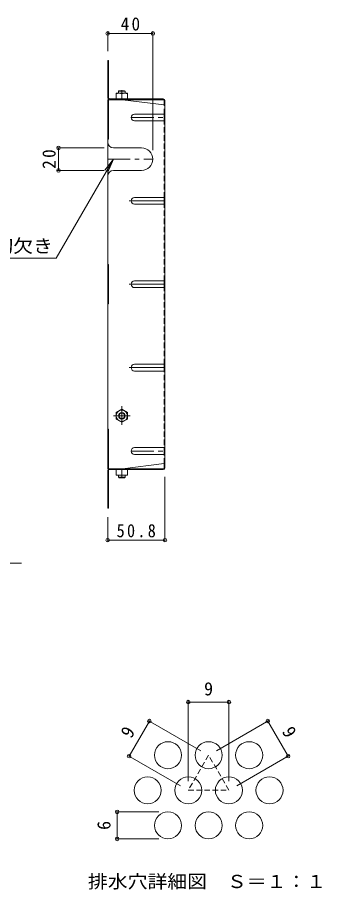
# Model space of a CAD drawing. Units: millimetres at full size, sheet at 1:4, with parts at other scales. Extents: x -838 to 1044, y -781 to 782.
# Drawn here: x 768 to 1038, y -94 to 680 of the extents above; entities that cross this region are included whole.
import ezdxf
from ezdxf.enums import TextEntityAlignment as Align

# ---------------------------------------------------------------- set-up
doc = ezdxf.new("R2010")
doc.units = ezdxf.units.MM
doc.header["$LTSCALE"] = 4
doc.header["$PDMODE"] = 32
doc.header["$PDSIZE"] = 3.2
for name, pattern in [('CHAIN1', [8, 5, -1, 1, -1]), ('CHAIN2', [12, 9, -1, 1, -1]), ('DASHED1', [1.8, 1.2, -0.6])]:
    doc.linetypes.add(name, pattern=pattern)
for name, color, linetype, lineweight in [('A-1_躯体', 3, 'Continuous', 9), ('A-4_その他', 7, 'Continuous', 9), ('A-5_文字', 7, 'Continuous', 9), ('A-7_ハッチ', 2, 'Continuous', 9), ('A-8_記号', 2, 'Continuous', 9), ('A-9_ｸｳﾁｮｳｷ', 6, 'Continuous', 9), ('A-D_KIKI.NO', 2, 'CHAIN1', 9), ('F-4_F-4ﾚｲﾔ', 7, 'Continuous', 9), ('F-6_F-6ﾚｲﾔ', 2, 'Continuous', 9), ('F-7_F-7ﾚｲﾔ', 2, 'Continuous', 9)]:
    doc.layers.add(name, color=color, linetype=linetype, lineweight=lineweight)
doc.styles.add('ＭＳ ゴシック', font='')
doc.styles.get('ＭＳ ゴシック').set_extended_font_data('MS Gothic')

msp = doc.modelspace()

# ---------------------------------------------------------------- linework, layer by layer
at = {"layer": 'A-1_躯体'}
for p, q in [((857.391, 614.462), (857.891, 614.962)), ((857.391, 614.461), (857.891, 614.961)), ((863.391, 614.462), (857.391, 614.462)), ((857.391, 612.762), (857.391, 614.462)), ((863.391, 614.461), (857.391, 614.461)), ((857.391, 612.761), (857.391, 614.461)), ((862.891, 614.962), (857.891, 614.962)), ((862.891, 614.961), (857.891, 614.961)), ((863.391, 614.462), (862.891, 614.962)), ((863.391, 614.461), (862.891, 614.961)), ((863.391, 612.762), (863.391, 614.462)), ((863.391, 612.761), (863.391, 614.461)), ((857.391, 273.562), (857.391, 271.862)), ((857.391, 273.561), (857.391, 271.861)), ((863.391, 271.862), (857.391, 271.862)), ((857.391, 271.862), (857.891, 271.362)), ((863.391, 271.861), (857.391, 271.861)), ((857.391, 271.861), (857.891, 271.361)), ((862.891, 271.362), (857.891, 271.362)), ((862.891, 271.361), (857.891, 271.361)), ((863.391, 271.862), (862.891, 271.362)), ((863.391, 271.861), (862.891, 271.361)), ((863.391, 273.562), (863.391, 271.862)), ((863.391, 273.561), (863.391, 271.861))]:
    msp.add_line(p, q, dxfattribs=at)
for centre, radius in [((860.391, 326.359), 3), ((860.391, 326.357), 3), ((860.391, 326.359), 2.458), ((860.391, 326.357), 2.458)]:
    msp.add_circle(centre, radius, dxfattribs=at)
at = {"layer": 'A-4_その他'}
for p, q in [((847.891, 667.078), (847.891, 649.966)), ((887.891, 667.078), (887.891, 562.231)), ((847.891, 665.878), (887.891, 665.878)), ((803.052, 564.231), (844.891, 564.231)), ((804.252, 564.231), (804.252, 544.231)), ((803.052, 544.231), (844.891, 544.231)), ((898.691, 214.735), (898.691, 272.159)), ((847.891, 214.735), (847.891, 236.359)), ((847.891, 215.935), (898.691, 215.935))]:
    msp.add_line(p, q, dxfattribs=at)
for p in [(847.891, 665.878), (887.891, 665.878), (804.252, 564.231), (804.252, 544.231), (847.891, 215.935), (898.691, 215.935)]:
    msp.add_point(p, dxfattribs=at)
at = {"layer": 'A-5_文字'}
for p, q in [((852.891, 554.231), (845.282, 544.314)), ((802.104, 466.265), (708.871, 466.265)), ((771.381, 195.429), (676.431, 195.429))]:
    msp.add_line(p, q, dxfattribs=at)
msp.add_lwpolyline([(802.104, 466.265), (852.891, 554.231), (848.108, 542.683)], dxfattribs=at)
at = {"layer": 'A-7_ハッチ'}
for p, q in [((848.691, 608.432), (848.691, 641.966)), ((847.891, 616.966), (848.691, 616.966)), ((847.891, 606.966), (897.225, 606.966)), ((847.891, 606.966), (847.891, 279.359)), ((848.691, 606.966), (848.691, 571.961)), ((849.358, 607.766), (897.091, 607.766)), ((860.891, 606.962), (897.891, 602.35)), ((897.891, 606.299), (897.891, 602.35)), ((898.691, 606.166), (898.691, 280.159)), ((897.891, 588.252), (897.891, 594.252)), ((847.891, 571.961), (848.691, 571.961)), ((897.891, 514.207), (897.891, 520.207)), ((847.891, 460.666), (848.691, 460.666)), ((897.891, 440.162), (897.891, 446.162)), ((897.891, 366.117), (897.891, 372.117)), ((847.891, 314.363), (848.691, 314.363)), ((848.691, 279.359), (848.691, 314.363)), ((897.891, 292.072), (897.891, 298.072)), ((847.891, 279.359), (897.225, 279.359)), ((860.891, 279.362), (897.891, 283.974)), ((897.891, 280.025), (897.891, 283.974)), ((848.691, 277.892), (848.691, 244.359)), ((849.358, 278.559), (897.091, 278.559)), ((847.891, 269.359), (848.691, 269.359))]:
    msp.add_line(p, q, dxfattribs=at)
at = {"layer": 'A-7_ハッチ', "linetype": 'DASHED1'}
for p, q in [((897.891, 594.252), (897.891, 602.35)), ((897.891, 520.207), (897.891, 588.252)), ((897.891, 446.207), (897.891, 514.207)), ((897.891, 372.117), (897.891, 440.207)), ((897.891, 300.352), (897.891, 366.117)), ((897.891, 283.974), (897.891, 294.352))]:
    msp.add_line(p, q, dxfattribs=at)
at = {"layer": 'A-7_ハッチ'}
for points in [[(847.891, 608.566), (847.891, 641.966), (848.691, 641.966)], [(847.891, 425.665), (848.691, 425.665), (848.691, 460.666)], [(847.891, 277.759), (847.891, 244.359), (848.691, 244.359)]]:
    msp.add_lwpolyline(points, dxfattribs=at)
for centre, radius, start, end in [((849.491, 608.566), 1.6, 180, 270), ((849.358, 608.432), 0.667, 180, 270), ((897.091, 606.166), 1.6, 0, 90), ((897.225, 606.299), 0.667, 0, 90), ((897.891, 603.15), 0.8, 270, 0), ((849.491, 277.759), 1.6, 90, 180), ((897.091, 280.159), 1.6, 270, 0), ((897.225, 280.025), 0.667, 270, 0), ((897.891, 283.174), 0.8, 0, 90), ((849.358, 277.892), 0.667, 90, 180)]:
    msp.add_arc(centre, radius, start, end, dxfattribs=at)
at = {"layer": 'A-8_記号', "linetype": 'CHAIN1'}
for p, q in [((868.691, 591.252), (898.691, 591.252)), ((847.891, 554.231), (887.891, 554.231)), ((868.691, 295.072), (898.691, 295.072))]:
    msp.add_line(p, q, dxfattribs=at)
at = {"layer": 'A-8_記号'}
for p, q in [((871.691, 594.252), (898.691, 594.252)), ((871.691, 588.252), (898.691, 588.252)), ((852.891, 564.231), (877.891, 564.231)), ((852.891, 544.231), (877.891, 544.231)), ((871.691, 520.207), (898.691, 520.207)), ((871.691, 514.207), (898.691, 514.207)), ((871.691, 446.162), (898.691, 446.162)), ((871.691, 440.162), (898.691, 440.162)), ((871.691, 372.117), (898.691, 372.117)), ((871.691, 366.117), (898.691, 366.117)), ((871.691, 298.072), (898.691, 298.072)), ((871.691, 292.072), (898.691, 292.072))]:
    msp.add_line(p, q, dxfattribs=at)
at = {"layer": 'A-8_記号', "linetype": 'CHAIN2'}
for p, q in [((867.004, 517.208), (898.691, 517.208)), ((867.004, 443.163), (898.691, 443.163)), ((867.004, 369.118), (898.691, 369.118))]:
    msp.add_line(p, q, dxfattribs=at)
at = {"layer": 'A-8_記号'}
for centre, radius, start, end in [((871.691, 591.252), 3, 90, 270), ((852.891, 569.231), 5, 180, 270), ((877.891, 554.23), 10, 270, 90), ((852.891, 539.231), 5, 90, 180), ((871.691, 517.207), 3, 90, 270), ((871.691, 443.162), 3, 90, 270), ((871.691, 369.117), 3, 90, 270), ((871.691, 295.072), 3, 90, 270)]:
    msp.add_arc(centre, radius, start, end, dxfattribs=at)
at = {"layer": 'A-9_ｸｳﾁｮｳｷ', "color": 2}
for p, q in [((855.391, 607.762), (855.391, 612.762)), ((865.392, 612.762), (855.391, 612.762)), ((855.391, 607.761), (855.391, 612.761)), ((865.392, 612.761), (855.391, 612.761)), ((860.391, 607.762), (860.391, 612.329)), ((860.391, 607.761), (860.391, 612.328)), ((865.392, 607.762), (865.392, 612.762)), ((865.392, 607.761), (865.392, 612.761)), ((865.392, 607.762), (855.391, 607.762)), ((865.392, 607.761), (855.391, 607.761)), ((860.391, 332.109), (855.391, 329.222)), ((860.391, 332.107), (855.391, 329.221)), ((855.391, 329.222), (855.391, 323.495)), ((855.391, 329.221), (855.391, 323.494)), ((860.391, 320.609), (855.391, 323.495)), ((860.391, 320.607), (855.391, 323.494)), ((860.391, 320.609), (865.392, 323.495)), ((860.391, 320.607), (865.392, 323.494)), ((865.392, 278.562), (855.391, 278.562)), ((855.391, 278.562), (855.391, 273.562)), ((865.392, 278.561), (855.391, 278.561)), ((855.391, 278.561), (855.391, 273.561)), ((865.392, 273.562), (855.391, 273.562)), ((865.392, 273.561), (855.391, 273.561)), ((860.391, 278.562), (860.391, 273.995)), ((860.391, 278.561), (860.391, 273.994)), ((865.392, 278.562), (865.392, 273.562)), ((865.392, 278.561), (865.392, 273.561))]:
    msp.add_line(p, q, dxfattribs=at)
at = {"layer": 'A-9_ｸｳﾁｮｳｷ', "color": 2, "linetype": 'CHAIN1'}
for p, q in [((860.391, 615.449), (860.391, 612.387)), ((860.391, 334.887), (860.391, 318.379)), ((852.922, 326.359), (867.682, 326.359)), ((860.391, 270.876), (860.391, 273.937))]:
    msp.add_line(p, q, dxfattribs=at)
at = {"layer": 'A-9_ｸｳﾁｮｳｷ', "color": 2}
for points in [[(860.391, 332.109), (865.392, 329.222), (865.392, 323.495)], [(860.391, 332.107), (865.392, 329.221), (865.392, 323.494)]]:
    msp.add_lwpolyline(points, dxfattribs=at)
for centre in [(860.391, 326.359), (860.391, 326.357)]:
    msp.add_circle(centre, 5, dxfattribs=at)
for centre, start, end in [((857.891, 605.329), 70.34633, 109.65366), ((857.891, 605.328), 70.34633, 109.65366), ((862.891, 605.329), 70.34633, 109.65366), ((862.891, 605.328), 70.34633, 109.65366), ((857.891, 280.995), 250.34634, 289.65367), ((857.891, 280.994), 250.34634, 289.65367), ((862.891, 280.995), 250.34634, 289.65367), ((862.891, 280.994), 250.34634, 289.65367)]:
    msp.add_arc(centre, 7.433, start, end, dxfattribs=at)
at = {"layer": 'A-D_KIKI.NO'}
for p, q in [((860.391, 615.447), (860.391, 612.386)), ((860.391, 334.886), (860.391, 318.378)), ((852.922, 326.357), (867.682, 326.357)), ((860.391, 270.875), (860.391, 273.936))]:
    msp.add_line(p, q, dxfattribs=at)
at = {"layer": 'F-4_F-4ﾚｲﾔ'}
for p, q in [((919.36, 73.385), (919.36, 1.807)), ((919.36, 72.185), (955.36, 72.185)), ((955.36, 73.385), (955.36, 1.807)), ((866.837, 24.131), (884.837, 55.308)), ((883.798, 55.908), (930.432, 28.984)), ((990.922, 55.908), (944.288, 28.984)), ((1007.883, 24.131), (989.883, 55.308)), ((865.798, 24.731), (912.432, -2.193)), ((1008.922, 24.731), (962.288, -2.193)), ((855.079, -25.37), (893.36, -25.37)), ((856.279, -49.37), (856.279, -25.37)), ((855.079, -49.37), (893.36, -49.37))]:
    msp.add_line(p, q, dxfattribs=at)
for p in [(919.36, 72.185), (955.36, 72.185), (884.837, 55.308), (989.883, 55.308), (866.837, 24.131), (1007.883, 24.131), (856.279, -25.37), (856.279, -49.37)]:
    msp.add_point(p, dxfattribs=at)
at = {"layer": 'F-6_F-6ﾚｲﾔ', "linetype": 'DASHED1'}
msp.add_lwpolyline([(937.36, 24.984), (919.36, -6.193), (955.36, -6.193)], close=True, dxfattribs=at)
at = {"layer": 'F-6_F-6ﾚｲﾔ'}
for centre in [(901.36, 24.984), (937.36, 24.984), (973.36, 24.984), (883.36, -6.193), (919.36, -6.193), (955.36, -6.193), (991.36, -6.193), (901.36, -37.37), (937.36, -37.37), (973.36, -37.37)]:
    msp.add_circle(centre, 12, dxfattribs=at)

# ---------------------------------------------------------------- texts
at = {"layer": 'A-4_その他', "color": 2, "char_height": 11.73, "attachment_point": 7, "style": 'ＭＳ ゴシック'}
for s, insert in [('\\T1.27;\\W0.95;40', (859.391, 668.278)), ('\\T1.28;\\W0.9;50.8', (855.791, 218.335))]:
    msp.add_mtext(s, dxfattribs=dict(at, insert=insert))
at = {"layer": 'A-4_その他', "color": 2, "insert": (801.852, 545.731), "char_height": 11.73, "attachment_point": 7, "rotation": 90, "style": 'ＭＳ ゴシック'}
msp.add_mtext('\\T1.27;\\W0.95;20', dxfattribs=at)
at = {"layer": 'A-5_文字', "color": 2, "style": 'ＭＳ ゴシック', "width": 1.1}
msp.add_text('鎖用切欠き', height=11.73, dxfattribs=at).set_placement((711.319, 467.765), align=Align.BOTTOM_LEFT)
at = {"layer": 'F-4_F-4ﾚｲﾔ', "color": 2, "style": 'ＭＳ ゴシック'}
msp.add_text('9', height=11.73, dxfattribs=at).set_placement((933.36, 74.585), align=Align.BOTTOM_LEFT)
for s, rotation, p in [('9', 60, (871.758, 37.455)), ('9', 300, (998.961, 44.384)), ('6', 90, (853.879, -41.37))]:
    msp.add_text(s, height=11.73, rotation=rotation, dxfattribs=at).set_placement(p, align=Align.BOTTOM_LEFT)
at = {"layer": 'F-7_F-7ﾚｲﾔ', "style": 'ＭＳ ゴシック', "width": 1.1}
msp.add_text('排水穴詳細図\u3000Ｓ＝１：１', height=11.73, dxfattribs=at).set_placement((830.36, -96.526), align=Align.BOTTOM_LEFT)

doc.saveas('drawing.dxf')
